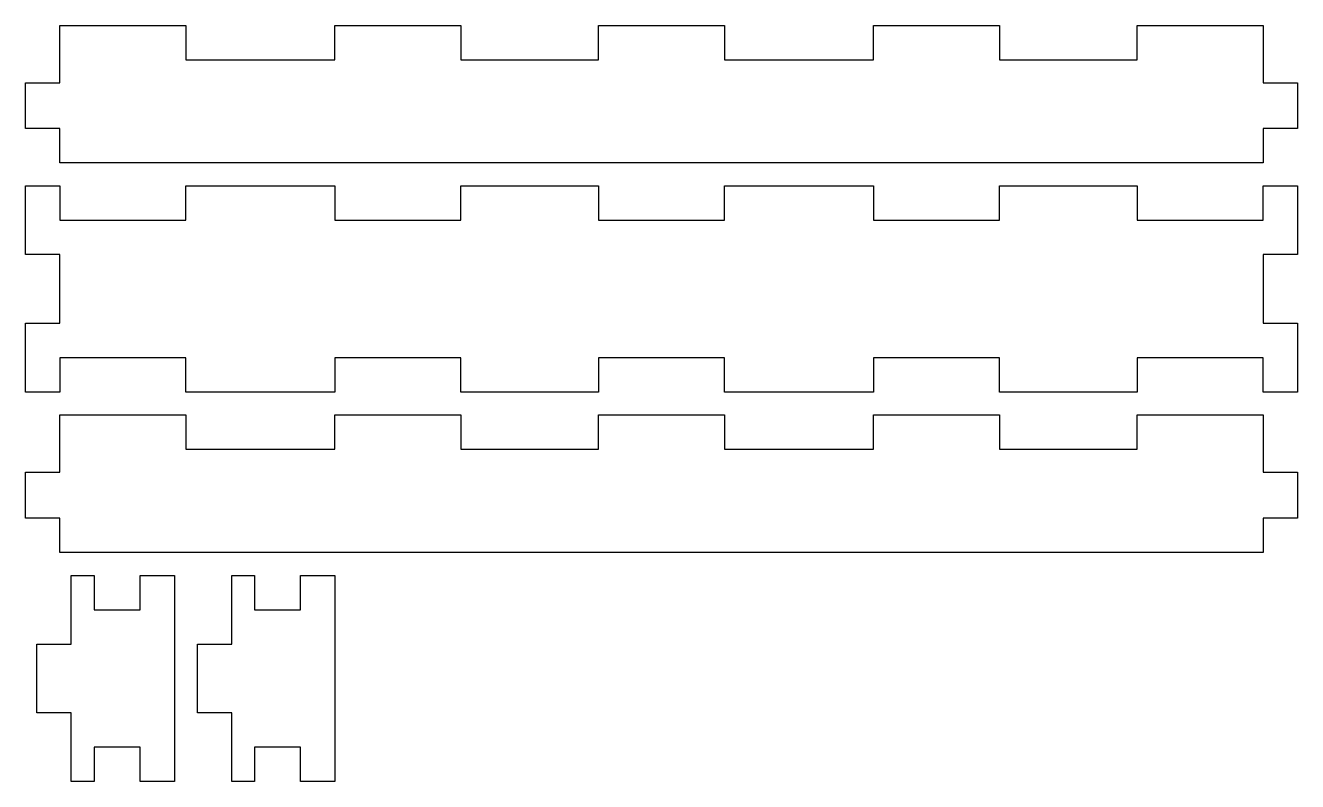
# Model space of a CAD drawing. Extents: x -16 to 95, y -149 to -83.
import ezdxf

# ---------------------------------------------------------------- set-up
doc = ezdxf.new("R2010")
doc.units = 0
doc.layers.add('DEFAULT', color=7, linetype='CONTINUOUS')

msp = doc.modelspace()

# ---------------------------------------------------------------- linework, layer by layer
at = {"layer": 'DEFAULT'}
for points in [[(-2, -83), (-2, -86), (11, -86), (11, -83), (22, -83), (22, -86), (34, -86), (34, -83), (45, -83), (45, -86), (58, -86), (58, -83), (69, -83), (69, -86), (81, -86), (81, -83), (92, -83), (92, -88), (95, -88), (95, -92), (92, -92), (92, -95), (-13, -95), (-13, -92), (-16, -92), (-16, -88), (-13, -88), (-13, -83)], [(-16, -109), (-13, -109), (-13, -103), (-16, -103), (-16, -97), (-13, -97), (-13, -100), (-2, -100), (-2, -97), (11, -97), (11, -100), (22, -100), (22, -97), (34, -97), (34, -100), (45, -100), (45, -97), (58, -97), (58, -100), (69, -100), (69, -97), (81, -97), (81, -100), (92, -100), (92, -97), (95, -97), (95, -103), (92, -103), (92, -109), (95, -109), (95, -115), (92, -115), (92, -112), (81, -112), (81, -115), (69, -115), (69, -112), (58, -112), (58, -115), (45, -115), (45, -112), (34, -112), (34, -115), (22, -115), (22, -112), (11, -112), (11, -115), (-2, -115), (-2, -112), (-13, -112), (-13, -115), (-16, -115)], [(-2, -117), (-2, -120), (11, -120), (11, -117), (22, -117), (22, -120), (34, -120), (34, -117), (45, -117), (45, -120), (58, -120), (58, -117), (69, -117), (69, -120), (81, -120), (81, -117), (92, -117), (92, -122), (95, -122), (95, -126), (92, -126), (92, -129), (-13, -129), (-13, -126), (-16, -126), (-16, -122), (-13, -122), (-13, -117)], [(-10, -134), (-6, -134), (-6, -131), (-3, -131), (-3, -149), (-6, -149), (-6, -146), (-10, -146), (-10, -149), (-12, -149), (-12, -143), (-15, -143), (-15, -137), (-12, -137), (-12, -131), (-10, -131)], [(4, -134), (8, -134), (8, -131), (11, -131), (11, -149), (8, -149), (8, -146), (4, -146), (4, -149), (2, -149), (2, -143), (-1, -143), (-1, -137), (2, -137), (2, -131), (4, -131)]]:
    msp.add_lwpolyline(points, close=True, dxfattribs=at)

doc.saveas('drawing.dxf')
